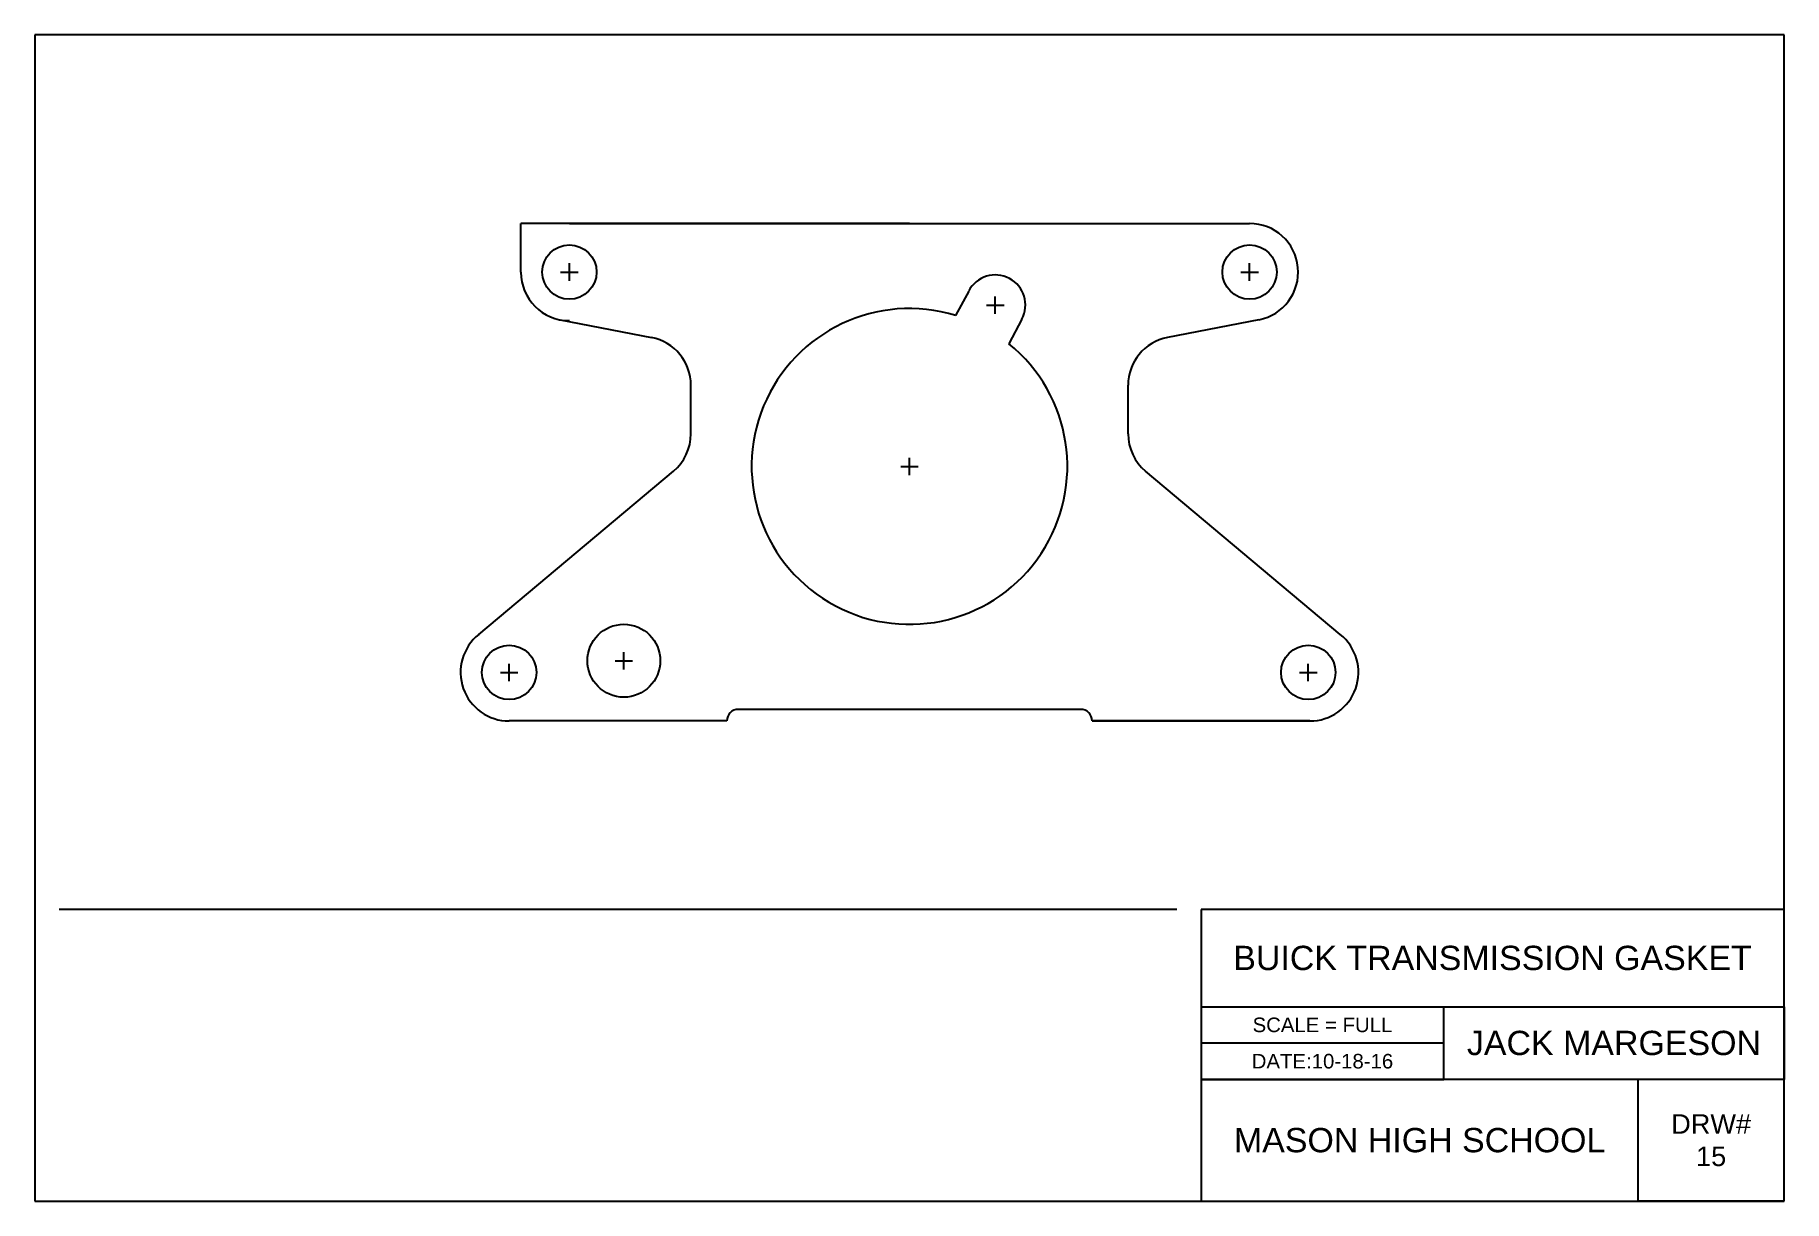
# Model space of a CAD drawing. Header units: inches. Extents: x 0 to 18, y 0 to 12.
import ezdxf

# ---------------------------------------------------------------- set-up
doc = ezdxf.new("R2010")
doc.units = ezdxf.units.IN
doc.header["$MEASUREMENT"] = 0
doc.styles.get("Standard").update_dxf_attribs({"font": 'arial.ttf'})

msp = doc.modelspace()

# ---------------------------------------------------------------- linework, layer by layer
for p, q in [((18, 12), (0, 12)), ((0, 12), (0, 0)), ((18, 0), (18, 12)), ((5, 9.56), (5, 10.06)), ((5.5, 10.06), (5, 10.06)), ((9, 10.06), (5.5, 10.06)), ((5.5, 10.06), (12.5, 10.06)), ((9, 10.06), (12.5, 10.06)), ((9.609, 9.365), (9.475, 9.114)), ((5.405, 9.069), (6.345, 8.886)), ((10.156, 9.074), (10.023, 8.823)), ((12.595, 9.069), (11.655, 8.886)), ((6.75, 7.895), (6.75, 8.395)), ((11.25, 7.895), (11.25, 8.395)), ((4.568, 5.831), (6.571, 7.512)), ((13.432, 5.831), (11.429, 7.512)), ((10.76, 5.06), (7.24, 5.06)), ((7.12, 4.94), (4.88, 4.94)), ((7.12, 4.94), (4.88, 4.94)), ((7.12, 4.94), (7.12, 4.94)), ((13.12, 4.94), (10.88, 4.94)), ((10.88, 4.94), (10.88, 4.94)), ((10.88, 4.94), (13.12, 4.94)), ((11.75, 3), (0.25, 3)), ((18, 3), (12, 3)), ((12, 3), (12, 0)), ((12, 3), (12, 2)), ((18, 0), (18, 3)), ((12, 2), (18, 2)), ((14.5, 1.25), (14.5, 2)), ((18, 2), (18, 1.25)), ((14.5, 1.625), (12, 1.625)), ((18, 1.25), (12, 1.25)), ((12, 1.25), (14.5, 1.25)), ((16.5, 0), (16.5, 1.25)), ((0, 0), (18, 0)), ((18, 0), (16.5, 0))]:
    msp.add_line(p, q)
at = {"color": 3}
for p, q in [((5.41, 9.56), (5.59, 9.56)), ((5.5, 9.47), (5.5, 9.65)), ((12.41, 9.56), (12.59, 9.56)), ((12.5, 9.47), (12.5, 9.65)), ((9.793, 9.22), (9.973, 9.22)), ((9.883, 9.13), (9.883, 9.31)), ((8.91, 7.56), (9.09, 7.56)), ((9, 7.47), (9, 7.65)), ((6.06, 5.47), (6.06, 5.65)), ((4.79, 5.44), (4.97, 5.44)), ((4.88, 5.35), (4.88, 5.53)), ((5.97, 5.56), (6.15, 5.56)), ((13.014, 5.44), (13.194, 5.44)), ((13.104, 5.35), (13.104, 5.53))]:
    msp.add_line(p, q, dxfattribs=at)
for centre, radius in [((5.5, 9.56), 0.28), ((12.5, 9.56), 0.28), ((6.06, 5.56), 0.375), ((4.88, 5.44), 0.28), ((13.104, 5.44), 0.28)]:
    msp.add_circle(centre, radius)
for centre, radius, start, end in [((12.5, 9.56), 0.5, 281, 90), ((5.5, 9.56), 0.5, 180, 270), ((9.883, 9.22), 0.31, 332, 152), ((9, 7.56), 1.625, 72.9977, 51.0023), ((6.25, 8.395), 0.5, 0, 79), ((11.75, 8.395), 0.5, 101, 180), ((6.25, 7.895), 0.5, 310, 0), ((11.75, 7.895), 0.5, 180, 230), ((4.88, 5.44), 0.5, 128.6006, 270), ((13.12, 5.44), 0.5, 270, 51.3994), ((7.24, 4.94), 0.12, 90, 180), ((10.76, 4.94), 0.12, 0, 90)]:
    msp.add_arc(centre, radius, start, end)

# ---------------------------------------------------------------- texts
at = {"attachment_point": 5}
for s, width, insert, char_height in [('BUICK TRANSMISSION GASKET', 6, (15, 2.5), 0.25), ('SCALE = FULL', 2.5, (13.25, 1.812), 0.15), ('JACK MARGESON', 3.5, (16.25, 1.625), 0.25), ('DATE:10-18-16', 2.5, (13.25, 1.438), 0.15), ('MASON HIGH SCHOOL', 4.5, (14.25, 0.625), 0.25), ('DRW#\\P15', 1.5, (17.25, 0.625), 0.2)]:
    msp.add_mtext_dynamic_manual_height_columns(s, width=width, gutter_width=1, heights=[0], dxfattribs=dict(at, insert=insert, char_height=char_height))

doc.saveas('drawing.dxf')
